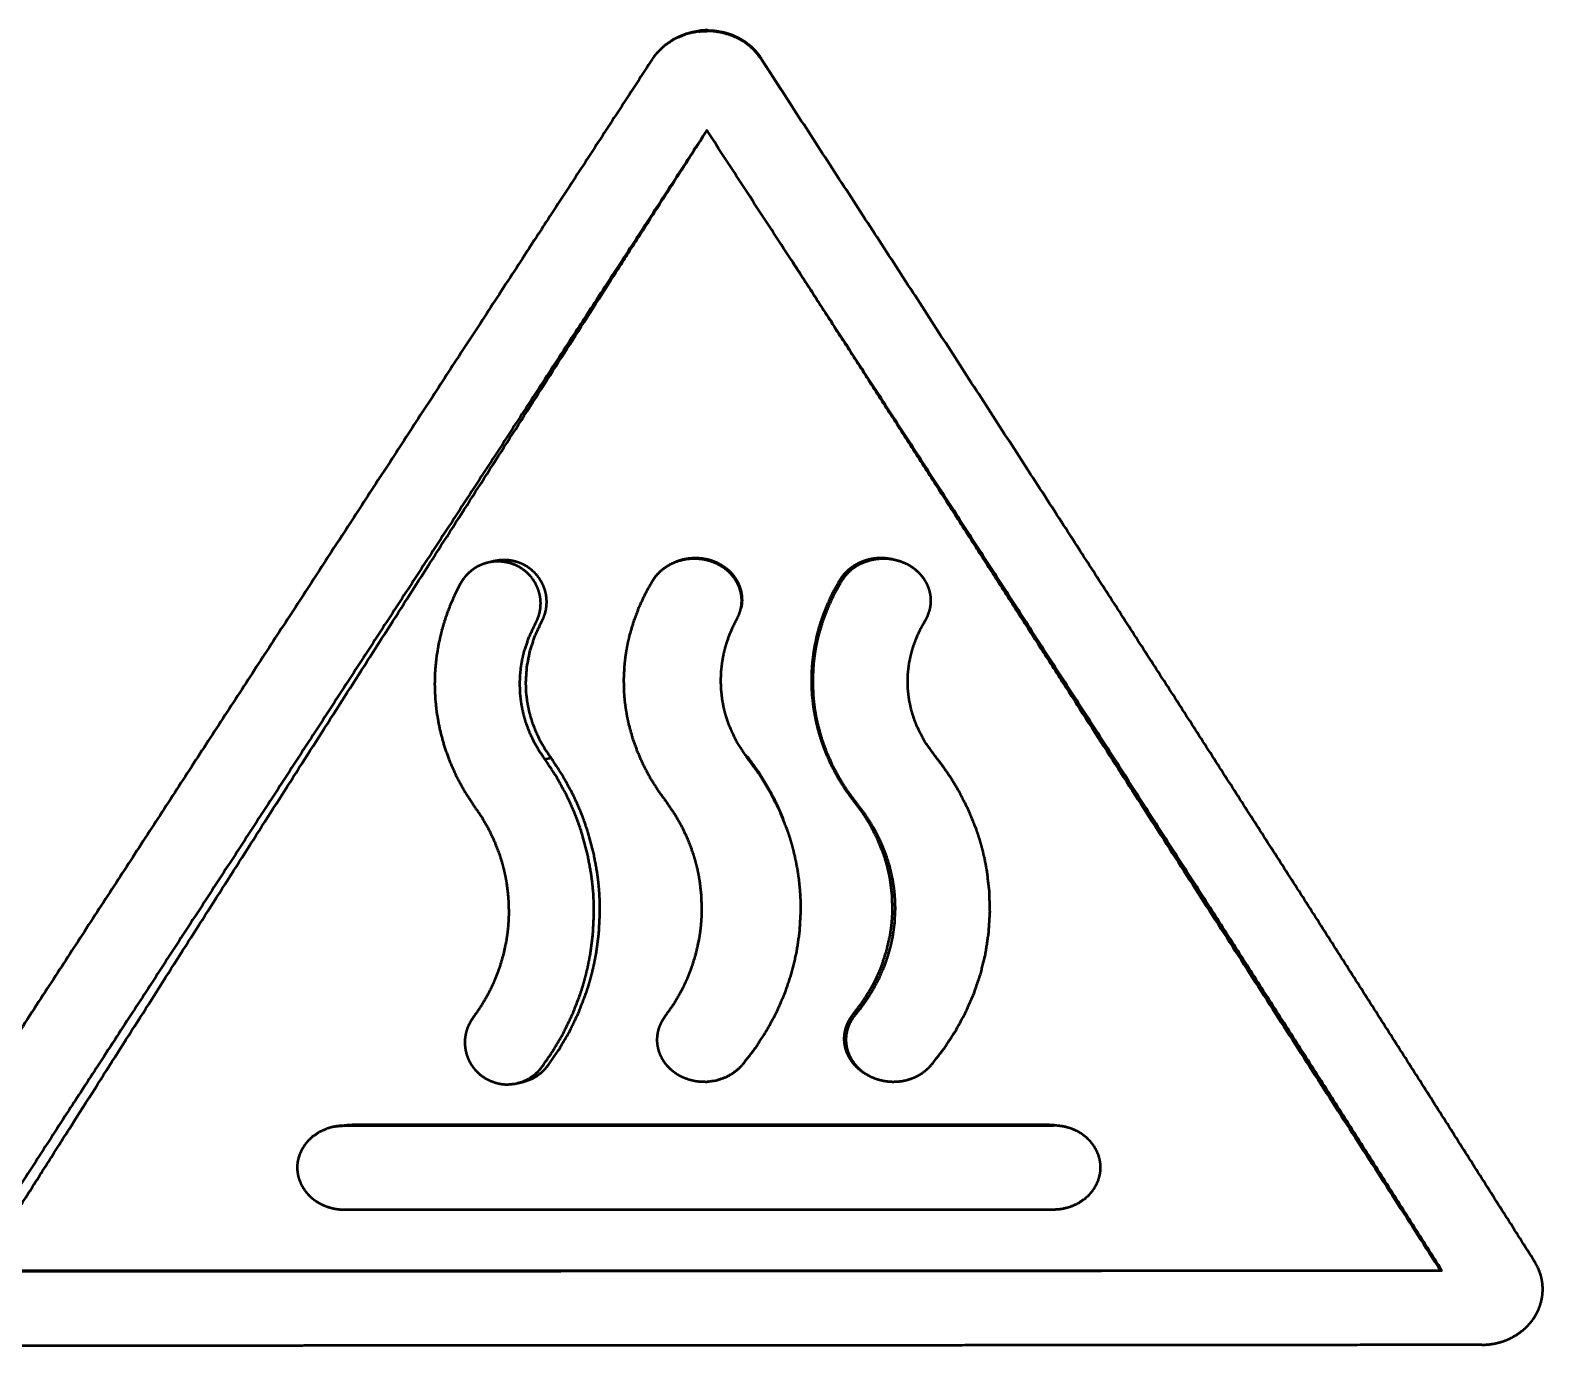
# Paper-space layout 'Layout1' of a CAD drawing. Header units: millimetres. Extents: x 0 to 420, y 0 to 297.
# Drawn here: x 157.92 to 167.3, y 135.01 to 143.16 of the extents above; entities that cross this region are included whole.
import ezdxf

# ---------------------------------------------------------------- set-up
doc = ezdxf.new("R2010")
doc.units = ezdxf.units.MM
doc.layers.add('170', color=7, linetype='Continuous', true_color=0xffffff)

psp = doc.layouts.get("Layout1")

# ---------------------------------------------------------------- linework, layer by layer
at = {"layer": '170', "color": 155, "linetype": 'Continuous', "lineweight": 50}
for p, q in [((162.1171, 143.1599), (162.1215, 143.1645)), ((162.453, 142.9925), (162.6465, 142.6915)), ((160.7953, 139.8746), (160.7578, 139.8654)), ((162.0382, 139.8902), (162.0456, 139.8962)), ((162.1171, 139.881), (162.123, 139.887)), ((162.9503, 139.7495), (162.9409, 139.7556)), ((161.1143, 138.6475), (161.1517, 138.6566)), ((163.0427, 138.3782), (163.0316, 138.3842)), ((160.9452, 136.6408), (160.9827, 136.65)), ((159.8717, 136.3773), (162.1189, 136.3777)), ((162.1245, 136.3834), (159.9198, 136.3835)), ((162.1189, 136.3777), (164.2654, 136.3785)), ((164.2384, 136.3833), (162.1245, 136.3834)), ((164.2384, 136.3834), (164.2705, 136.3817)), ((159.8717, 135.8574), (162.1192, 135.8577)), ((162.1192, 135.8577), (164.2657, 135.8586)), ((162.1205, 135.4754), (162.1249, 135.48)), ((166.6746, 135.4791), (166.6646, 135.4798))]:
    psp.add_line(p, q, dxfattribs=at)
for points, knots in [([(162.0676, 143.1571), (161.9883, 143.1403), (161.9136, 143.1088), (161.8543, 143.069), (161.8036, 143.0187), (161.7918, 143.0036), (161.7808, 142.9878)], [0, 0, 0.23617, 0.472282, 0.680046, 0.888075, 0.943848, 1, 1]), ([(161.908, 143.106), (161.9124, 143.1086), (161.9309, 143.1188), (161.95, 143.128), (161.9697, 143.1362), (161.9898, 143.1434), (162.0308, 143.1547), (162.0728, 143.1617)], [0, 0, 0.028775, 0.14956, 0.270474, 0.392072, 0.513997, 0.756809, 1, 1]), ([(162.0676, 143.1568), (162.0923, 143.1592), (162.117, 143.1599)], [0, 0, 0.500048, 1, 1]), ([(162.1215, 143.1645), (162.0971, 143.1638), (162.0729, 143.1614)], [0, 0, 0.499884, 1, 1]), ([(162.4532, 142.9882), (162.4234, 143.0273), (162.3886, 143.0617), (162.3695, 143.0773), (162.3494, 143.0916), (162.3285, 143.1045), (162.3069, 143.1161), (162.2616, 143.1352), (162.2143, 143.1489), (162.1662, 143.1572), (162.117, 143.1599)], [0, 0, 0.125113, 0.249646, 0.312449, 0.375256, 0.437726, 0.500055, 0.62529, 0.750437, 0.874816, 1, 1]), ([(162.1215, 143.1645), (162.1701, 143.1617), (162.2176, 143.1534), (162.241, 143.1472), (162.2641, 143.1396), (162.2869, 143.1307), (162.309, 143.1204), (162.3507, 143.0959), (162.3891, 143.0663), (162.407, 143.0495), (162.4236, 143.0316), (162.439, 143.0126), (162.453, 142.9925)], [0, 0, 0.125028, 0.249046, 0.311227, 0.37377, 0.436669, 0.499368, 0.623628, 0.748435, 0.811419, 0.874281, 0.937015, 1, 1]), ([(161.9081, 143.106), (161.9037, 143.1033), (161.8993, 143.1006)], [0, 0, 0.499738, 1, 1]), ([(161.7808, 142.9878), (161.0162, 141.8142), (159.4172, 139.3604), (157.7541, 136.8034), (156.9286, 135.5299)], [0, 0, 0.157427, 0.486602, 0.829425, 1, 1]), ([(167.2478, 135.5357), (166.5267, 136.6724), (165.7992, 137.8122), (165.0662, 138.9545), (164.3286, 140.0987), (163.3933, 141.5428), (162.4532, 142.9882)], [0, 0, 0.151905, 0.304492, 0.45765, 0.611277, 0.805431, 1, 1]), ([(162.1173, 142.5452), (161.3552, 141.3746), (159.821, 139.0197), (158.2811, 136.6534), (157.5155, 135.474)], [0, 0, 0.165567, 0.498699, 0.833332, 1, 1]), ([(157.609, 135.4802), (158.1672, 136.3589), (159.2896, 138.1218), (160.4188, 139.8905), (161.5531, 141.6629), (162.1218, 142.5497)], [0, 0, 0.12412, 0.373307, 0.623499, 0.874383, 1, 1]), ([(166.6746, 135.4791), (165.9467, 136.6215), (165.213, 137.7665), (164.4459, 138.9577), (163.6743, 140.1506), (162.8972, 141.3476), (162.1173, 142.5452)], [0, 0, 0.161105, 0.322843, 0.491343, 0.660298, 0.83003, 1, 1]), ([(162.6466, 141.7329), (163.8306, 139.8902), (164.3993, 139.0052), (165.5343, 137.239), (166.6646, 135.4799)], [0, 0, 0.294685, 0.436215, 0.718673, 1, 1]), ([(161.0558, 139.4893), (161.0671, 139.5125), (161.076, 139.5365), (161.0796, 139.5488), (161.0825, 139.5614), (161.0848, 139.5741), (161.0865, 139.5869), (161.088, 139.6126), (161.0868, 139.6382), (161.083, 139.6637), (161.0765, 139.6887), (161.0676, 139.7127), (161.0563, 139.7359), (161.0427, 139.7579), (161.0272, 139.7784), (161.0098, 139.7974), (160.9906, 139.8147), (160.9699, 139.8298), (160.9479, 139.8429), (160.9245, 139.8537), (160.9001, 139.8621), (160.8752, 139.8681), (160.8498, 139.8717), (160.8241, 139.8731), (160.7985, 139.872), (160.7731, 139.8687), (160.748, 139.8628), (160.7237, 139.8545), (160.7006, 139.8439), (160.6894, 139.8377), (160.6784, 139.831), (160.6678, 139.8238), (160.6575, 139.816), (160.6383, 139.799), (160.6208, 139.7804), (160.6051, 139.76), (160.5914, 139.7379)], [0, 0, 0.031338, 0.062481, 0.078066, 0.093734, 0.109466, 0.12519, 0.156379, 0.187552, 0.21895, 0.250299, 0.28146, 0.312815, 0.344215, 0.375439, 0.406789, 0.438171, 0.469316, 0.5004, 0.531723, 0.56306, 0.594201, 0.625436, 0.656757, 0.687897, 0.719022, 0.750303, 0.781496, 0.812497, 0.828013, 0.843598, 0.859288, 0.874971, 0.906096, 0.937184, 0.968508, 1, 1]), ([(161.0932, 139.4984), (161.1045, 139.5216), (161.1134, 139.5456), (161.1169, 139.558), (161.1199, 139.5705), (161.1222, 139.5832), (161.1239, 139.5961), (161.1253, 139.6217), (161.1242, 139.6473), (161.1203, 139.6729), (161.1139, 139.6978), (161.105, 139.7219), (161.0936, 139.745), (161.0801, 139.767), (161.0646, 139.7875), (161.0472, 139.8065), (161.028, 139.8238), (161.0073, 139.839), (160.9853, 139.852), (160.962, 139.8628), (160.9376, 139.8712), (160.9127, 139.8772), (160.8873, 139.8809), (160.8615, 139.8822), (160.836, 139.8812), (160.7952, 139.8746)], [0, 0, 0.042468, 0.084657, 0.105788, 0.127004, 0.148341, 0.169631, 0.211898, 0.254142, 0.296693, 0.339171, 0.381399, 0.423882, 0.46644, 0.508754, 0.551227, 0.593741, 0.635948, 0.678056, 0.720497, 0.762946, 0.805132, 0.847446, 0.889873, 0.932057, 1, 1]), ([(162.0382, 139.8902), (161.9996, 139.8878), (161.9618, 139.8809), (161.9432, 139.8758), (161.9249, 139.8696), (161.9069, 139.8623), (161.8895, 139.8539), (161.8567, 139.834), (161.8266, 139.8097), (161.8001, 139.7814), (161.778, 139.7495)], [0, 0, 0.125185, 0.24939, 0.311671, 0.374363, 0.437216, 0.499738, 0.623892, 0.748948, 0.874458, 1, 1]), ([(161.8924, 139.856), (161.8988, 139.8596), (161.9159, 139.868), (161.9336, 139.8754), (161.9516, 139.8817), (161.9699, 139.8868), (162.0073, 139.8938), (162.0456, 139.8962)], [0, 0, 0.045768, 0.165044, 0.284681, 0.403836, 0.522509, 0.76057, 1, 1]), ([(162.117, 139.8809), (162.0779, 139.8879), (162.0382, 139.8902)], [0, 0, 0.500095, 1, 1]), ([(162.0456, 139.8962), (162.0845, 139.894), (162.123, 139.887)], [0, 0, 0.499952, 1, 1]), ([(162.3035, 139.5154), (162.3164, 139.5423), (162.3258, 139.5705), (162.3292, 139.585), (162.3317, 139.5998), (162.3332, 139.6146), (162.3337, 139.6294), (162.3333, 139.6443), (162.3319, 139.6591), (162.3295, 139.6739), (162.3262, 139.6885), (162.3169, 139.7167), (162.3042, 139.7437), (162.2883, 139.7689), (162.2696, 139.7921), (162.2593, 139.8029), (162.2484, 139.8132), (162.237, 139.8228), (162.2251, 139.8318), (162.2001, 139.8479), (162.1735, 139.8615), (162.1458, 139.8726), (162.117, 139.8809)], [0, 0, 0.062531, 0.124729, 0.15605, 0.187456, 0.218679, 0.249762, 0.280837, 0.312039, 0.343434, 0.374796, 0.437083, 0.499649, 0.562194, 0.624515, 0.655863, 0.687277, 0.718529, 0.749687, 0.812098, 0.874739, 0.937313, 1, 1]), ([(162.123, 139.887), (162.1515, 139.8785), (162.1789, 139.8673), (162.1922, 139.8608), (162.2052, 139.8535), (162.2179, 139.8456), (162.2301, 139.8371), (162.253, 139.8183), (162.2736, 139.7971), (162.2919, 139.7736), (162.3074, 139.7482), (162.3197, 139.7214), (162.3286, 139.693), (162.334, 139.6637), (162.3356, 139.6341), (162.335, 139.6192), (162.3334, 139.6043), (162.3301, 139.5859)], [0, 0, 0.073572, 0.146656, 0.183251, 0.21996, 0.256892, 0.293767, 0.366822, 0.439774, 0.513334, 0.586815, 0.659763, 0.733308, 0.806873, 0.879976, 0.916813, 0.953795, 1, 1]), ([(162.9409, 139.7556), (162.9624, 139.7871), (162.9881, 139.8151), (163.0024, 139.8278), (163.0176, 139.8395), (163.0334, 139.8501), (163.0498, 139.8596), (163.0669, 139.868), (163.0846, 139.8754), (163.1027, 139.8816), (163.121, 139.8868), (163.1395, 139.8908), (163.1584, 139.8937), (163.1774, 139.8955), (163.1966, 139.8962)], [0, 0, 0.124958, 0.249407, 0.312135, 0.374831, 0.437134, 0.499412, 0.561984, 0.62475, 0.687277, 0.749585, 0.81185, 0.874296, 0.93705, 1, 1]), ([(163.2108, 139.8902), (163.1722, 139.8877), (163.1343, 139.8809), (163.0973, 139.8696), (163.0619, 139.8539), (163.0452, 139.8445), (163.0291, 139.8339), (163.0137, 139.8223), (162.9989, 139.8095), (162.9724, 139.7814), (162.9503, 139.7495)], [0, 0, 0.125134, 0.249548, 0.374778, 0.499766, 0.561853, 0.624039, 0.686707, 0.749659, 0.874655, 1, 1]), ([(163.1966, 139.8962), (163.2318, 139.8944), (163.2664, 139.8887), (163.3086, 139.8763)], [0, 0, 0.308401, 0.6153, 1, 1]), ([(163.4707, 139.5059), (163.4871, 139.5374), (163.4986, 139.5709), (163.5026, 139.5883), (163.5052, 139.6059), (163.5064, 139.6235), (163.5063, 139.6411), (163.5048, 139.6589), (163.5018, 139.6765), (163.4976, 139.6937), (163.4921, 139.7105), (163.4854, 139.7269), (163.4774, 139.7429), (163.4684, 139.7582), (163.4584, 139.7727), (163.4353, 139.7997), (163.409, 139.8235), (163.3948, 139.8341), (163.38, 139.8438), (163.3645, 139.8526), (163.3486, 139.8605), (163.3157, 139.8735), (163.2815, 139.8827), (163.2464, 139.8884), (163.2108, 139.8902)], [0, 0, 0.062536, 0.124889, 0.156309, 0.187604, 0.218695, 0.249819, 0.281205, 0.312586, 0.343769, 0.374924, 0.406225, 0.437619, 0.468846, 0.499986, 0.562481, 0.62498, 0.6561, 0.687322, 0.718685, 0.74999, 0.812202, 0.874636, 0.937272, 1, 1]), ([(160.5914, 139.7379), (160.5574, 139.672), (160.5273, 139.6041), (160.4979, 139.5255), (160.4738, 139.4452), (160.4549, 139.3634), (160.4413, 139.2805), (160.4331, 139.1969), (160.4304, 139.1129)], [0, 0, 0.113806, 0.22765, 0.356276, 0.484938, 0.613651, 0.742396, 0.871176, 1, 1]), ([(161.778, 139.7495), (161.7332, 139.6694), (161.6948, 139.5867), (161.6628, 139.5014), (161.6371, 139.4136), (161.6267, 139.3687), (161.6181, 139.3235), (161.6113, 139.2782), (161.6062, 139.2329), (161.6015, 139.1421), (161.6041, 139.0509), (161.6082, 139.0052), (161.6142, 138.9595), (161.622, 138.9141), (161.6315, 138.8693), (161.6556, 138.7812), (161.6863, 138.6952), (161.7236, 138.6112), (161.767, 138.53), (161.816, 138.4523), (161.8707, 138.3782)], [0, 0, 0.062645, 0.124857, 0.187004, 0.249434, 0.280851, 0.312245, 0.343472, 0.374584, 0.436665, 0.498877, 0.530198, 0.561653, 0.593055, 0.624316, 0.686614, 0.74892, 0.81161, 0.874461, 0.937152, 1, 1]), ([(163.0316, 138.3842), (162.9777, 138.4583), (162.9296, 138.5356), (162.8871, 138.616), (162.8505, 138.6997), (162.8344, 138.7428), (162.8201, 138.7865), (162.8074, 138.8304), (162.7965, 138.8746), (162.7798, 138.9639), (162.77, 139.0544), (162.7677, 139.1001), (162.7672, 139.146), (162.7685, 139.192), (162.7716, 139.2377), (162.7829, 139.3281), (162.8012, 139.4172), (162.8129, 139.4613), (162.8264, 139.5051), (162.8415, 139.5486), (162.8583, 139.5914), (162.8965, 139.675), (162.9409, 139.7556)], [0, 0, 0.062609, 0.12484, 0.187016, 0.249466, 0.280904, 0.312321, 0.343568, 0.374709, 0.43681, 0.499008, 0.530266, 0.561684, 0.593133, 0.624428, 0.686699, 0.748889, 0.780073, 0.811378, 0.842834, 0.874313, 0.937105, 1, 1]), ([(162.9503, 139.7495), (162.9054, 139.6694), (162.8667, 139.5866), (162.8344, 139.5014), (162.8086, 139.4135), (162.7982, 139.3685), (162.7896, 139.3233), (162.7829, 139.278), (162.7779, 139.2326), (162.7734, 139.1417), (162.7761, 139.0504), (162.7802, 139.0046), (162.7861, 138.9589), (162.7938, 138.9136), (162.8032, 138.8688), (162.8271, 138.7807), (162.8578, 138.6948), (162.8951, 138.6108), (162.9387, 138.5297), (162.9879, 138.4522), (163.0427, 138.3782)], [0, 0, 0.062688, 0.124961, 0.187162, 0.249648, 0.281097, 0.312501, 0.34373, 0.374858, 0.436973, 0.499243, 0.5306, 0.562045, 0.593402, 0.624621, 0.686841, 0.749095, 0.811753, 0.87456, 0.937206, 1, 1]), ([(162.3282, 139.5805), (162.3292, 139.5832), (162.3301, 139.5859)], [0, 0, 0.499152, 1, 1]), ([(160.9588, 139.1129), (160.9604, 139.1625), (160.9652, 139.2119), (160.9732, 139.2609), (160.9843, 139.3091), (161.0145, 139.4015), (161.0558, 139.4893)], [0, 0, 0.126409, 0.252805, 0.379092, 0.505125, 0.752741, 1, 1]), ([(160.9962, 139.1221), (161.0026, 139.2202), (161.0213, 139.3167), (161.0515, 139.4099), (161.0932, 139.4984)], [0, 0, 0.250555, 0.501063, 0.750583, 1, 1]), ([(162.3644, 138.6621), (162.3026, 138.7568), (162.2553, 138.859), (162.2458, 138.8858), (162.2372, 138.9129), (162.2296, 138.9402), (162.223, 138.9677), (162.2129, 139.0231), (162.2069, 139.079), (162.2054, 139.1072), (162.2049, 139.1356), (162.2054, 139.164), (162.2069, 139.1924), (162.2131, 139.2485), (162.2232, 139.3039), (162.2374, 139.3584), (162.2555, 139.4122), (162.2776, 139.4647), (162.3035, 139.5154)], [0, 0, 0.124931, 0.249407, 0.280807, 0.312268, 0.343604, 0.374802, 0.437014, 0.49921, 0.530423, 0.561756, 0.593204, 0.624602, 0.68699, 0.749147, 0.811416, 0.874129, 0.937056, 1, 1]), ([(163.5367, 138.662), (163.4707, 138.7537), (163.4191, 138.854), (163.4085, 138.8804), (163.3989, 138.9072), (163.3904, 138.9341), (163.383, 138.9613), (163.3716, 139.0164), (163.3646, 139.0723), (163.3628, 139.1006), (163.3623, 139.1291), (163.3629, 139.1575), (163.3646, 139.1858), (163.3716, 139.2417), (163.383, 139.297), (163.3987, 139.3516), (163.4187, 139.4049), (163.4427, 139.4563), (163.4707, 139.5059)], [0, 0, 0.12478, 0.249312, 0.280741, 0.312149, 0.34337, 0.374488, 0.436562, 0.498786, 0.530119, 0.561593, 0.59301, 0.624265, 0.686543, 0.748842, 0.811569, 0.874444, 0.937122, 1, 1]), ([(160.4304, 139.1129), (160.4336, 139.0253), (160.4427, 138.938), (160.4612, 138.8357), (160.4878, 138.7351), (160.5224, 138.6371), (160.5647, 138.5421), (160.6144, 138.4508), (160.6712, 138.3638)], [0, 0, 0.109759, 0.219538, 0.349635, 0.479745, 0.609822, 0.739901, 0.869957, 1, 1]), ([(161.1143, 138.6475), (161.0789, 138.699), (161.0478, 138.7533), (161.021, 138.8098), (160.9989, 138.8683), (160.9815, 138.9283), (160.969, 138.9891), (160.9614, 139.0506), (160.9588, 139.1129)], [0, 0, 0.12534, 0.250651, 0.375996, 0.501326, 0.626397, 0.750801, 0.875026, 1, 1]), ([(161.1517, 138.6566), (161.1163, 138.7082), (161.0851, 138.7624), (161.0584, 138.819), (161.0363, 138.8775), (161.0189, 138.9374), (161.0064, 138.9982), (160.9988, 139.0598), (160.9962, 139.1221)], [0, 0, 0.12532, 0.250634, 0.375974, 0.501294, 0.626389, 0.750793, 0.875022, 1, 1]), ([(161.0934, 136.7382), (161.1662, 136.8434), (161.2301, 136.9533), (161.2851, 137.0677), (161.3312, 137.1868), (161.3414, 137.2173), (161.3509, 137.2481), (161.3597, 137.2789), (161.368, 137.3098), (161.3826, 137.3719), (161.3947, 137.4343), (161.4114, 137.5602), (161.4181, 137.6875), (161.4175, 137.7517), (161.4144, 137.8159), (161.4087, 137.8796), (161.4004, 137.9428), (161.3766, 138.0677), (161.343, 138.1906), (161.3224, 138.2514), (161.2995, 138.3114), (161.2742, 138.3705), (161.2467, 138.4283), (161.185, 138.5403), (161.1143, 138.6475)], [0, 0, 0.062609, 0.124793, 0.18694, 0.249437, 0.265165, 0.280901, 0.296594, 0.312244, 0.343446, 0.374561, 0.436711, 0.499102, 0.530529, 0.561978, 0.593276, 0.624458, 0.686674, 0.749023, 0.780396, 0.81187, 0.843283, 0.874614, 0.937185, 1, 1]), ([(161.1308, 136.7473), (161.2036, 136.8525), (161.2674, 136.9624), (161.3224, 137.0768), (161.3684, 137.1959), (161.3786, 137.2265), (161.3881, 137.2572), (161.3969, 137.288), (161.4052, 137.3189), (161.4198, 137.381), (161.4318, 137.4434), (161.4486, 137.5693), (161.4552, 137.6966), (161.4547, 137.7608), (161.4515, 137.825), (161.4458, 137.8887), (161.4376, 137.9519), (161.4138, 138.0768), (161.3801, 138.1997), (161.3596, 138.2604), (161.3367, 138.3205), (161.3114, 138.3795), (161.2839, 138.4374), (161.2223, 138.5494), (161.1517, 138.6566)], [0, 0, 0.062599, 0.124777, 0.186918, 0.249409, 0.265143, 0.280873, 0.296567, 0.312218, 0.343416, 0.374533, 0.436686, 0.499077, 0.530506, 0.561958, 0.593253, 0.624442, 0.686656, 0.749012, 0.780384, 0.811862, 0.843276, 0.874609, 0.937187, 1, 1]), ([(162.3382, 136.7548), (162.4177, 136.8576), (162.4881, 136.9657), (162.5495, 137.0792), (162.6016, 137.1983), (162.6431, 137.3214), (162.6734, 137.4467), (162.6925, 137.5741), (162.7003, 137.7037), (162.6997, 137.7689), (162.6962, 137.8336), (162.6899, 137.8979), (162.6807, 137.9617), (162.6687, 138.0251), (162.6539, 138.088), (162.6454, 138.1193), (162.6363, 138.1504), (162.6263, 138.1815), (162.6157, 138.2124), (162.567, 138.3326), (162.5087, 138.4475), (162.4411, 138.5573), (162.3643, 138.662)], [0, 0, 0.062739, 0.125056, 0.187371, 0.250112, 0.312831, 0.375055, 0.437256, 0.499931, 0.531403, 0.562715, 0.593902, 0.625028, 0.656163, 0.687364, 0.703011, 0.718696, 0.734436, 0.750202, 0.812817, 0.875032, 0.937285, 1, 1]), ([(162.3644, 138.6621), (162.3651, 138.6649), (162.3659, 138.6678)], [0, 0, 0.498532, 1, 1]), ([(162.3658, 138.6679), (162.4414, 138.5628), (162.5079, 138.4526), (162.5377, 138.3956), (162.5652, 138.3373), (162.5902, 138.2781)], [0, 0, 0.287012, 0.57225, 0.714824, 0.857668, 1, 1]), ([(163.5099, 136.7548), (163.5894, 136.8575), (163.6599, 136.9656), (163.7215, 137.0791), (163.7736, 137.1981), (163.8152, 137.3212), (163.8455, 137.4464), (163.8647, 137.5739), (163.8725, 137.7035), (163.8686, 137.8333), (163.8531, 137.9613), (163.8412, 138.0247), (163.8265, 138.0876), (163.818, 138.1189), (163.8089, 138.15), (163.799, 138.1811), (163.7884, 138.2119), (163.7398, 138.332), (163.6815, 138.447), (163.6488, 138.5026), (163.6137, 138.557), (163.5763, 138.6102), (163.5367, 138.662)], [0, 0, 0.062719, 0.125033, 0.187356, 0.250099, 0.31279, 0.374996, 0.437218, 0.499918, 0.562613, 0.624852, 0.655964, 0.687153, 0.702796, 0.718482, 0.734215, 0.749954, 0.812491, 0.87473, 0.905888, 0.937131, 0.96852, 1, 1]), ([(160.6712, 138.3638), (160.7213, 138.2908), (160.765, 138.2146), (160.8026, 138.1351), (160.8338, 138.0525), (160.847, 138.0101), (160.8584, 137.9673), (160.868, 137.9243), (160.8759, 137.8811), (160.8865, 137.7939), (160.8899, 137.7058), (160.889, 137.6614), (160.8862, 137.6172), (160.8816, 137.5733), (160.8753, 137.5298), (160.8576, 137.4439), (160.8329, 137.3594), (160.818, 137.3176), (160.8013, 137.2765), (160.7832, 137.2363), (160.7635, 137.1969), (160.7194, 137.1206), (160.6692, 137.0479)], [0, 0, 0.062706, 0.124991, 0.187245, 0.249867, 0.281342, 0.312717, 0.343933, 0.375069, 0.437281, 0.499781, 0.531245, 0.562668, 0.593911, 0.625059, 0.687239, 0.749619, 0.781023, 0.812455, 0.84376, 0.874981, 0.937358, 1, 1]), ([(161.8704, 138.3779), (161.9202, 138.3043), (161.9635, 138.2276), (162.0004, 138.148), (162.031, 138.0654), (162.0439, 138.0229), (162.0551, 137.9798), (162.0645, 137.9362), (162.0722, 137.8925), (162.0821, 137.8047), (162.085, 137.7164), (162.0838, 137.6721), (162.0808, 137.6277), (162.076, 137.5833), (162.0694, 137.5393), (162.051, 137.4528), (162.0259, 137.3683), (162.0107, 137.3267), (161.9938, 137.2856), (161.9752, 137.245), (161.9549, 137.2052), (161.9099, 137.1285), (161.8586, 137.0555)], [0, 0, 0.062691, 0.12478, 0.186673, 0.248772, 0.280041, 0.311492, 0.34294, 0.374229, 0.436523, 0.498794, 0.530048, 0.561458, 0.592937, 0.624292, 0.686634, 0.748865, 0.780077, 0.811412, 0.842894, 0.874375, 0.937119, 1, 1]), ([(163.0261, 137.0705), (163.0801, 137.1417), (163.1279, 137.2166), (163.1494, 137.2554), (163.1693, 137.2952), (163.1877, 137.336), (163.2043, 137.3776), (163.2319, 137.4625), (163.2518, 137.549), (163.2588, 137.5927), (163.264, 137.6368), (163.2672, 137.6814), (163.2684, 137.7262), (163.2648, 137.8154), (163.2534, 137.9034), (163.2448, 137.947), (163.2343, 137.9902), (163.2218, 138.0332), (163.2073, 138.0756), (163.1732, 138.158), (163.1325, 138.2368), (163.1097, 138.275), (163.0852, 138.3123), (163.0592, 138.3487), (163.0316, 138.3842)], [0, 0, 0.062654, 0.124941, 0.156076, 0.187273, 0.218619, 0.250085, 0.312684, 0.374862, 0.405948, 0.437105, 0.468424, 0.499883, 0.562488, 0.624698, 0.655822, 0.687033, 0.718412, 0.749862, 0.812375, 0.874629, 0.9058, 0.937073, 0.968492, 1, 1]), ([(163.0427, 138.3782), (163.0969, 138.3069), (163.1449, 138.2319), (163.1664, 138.193), (163.1864, 138.1532), (163.2048, 138.1124), (163.2214, 138.0706), (163.2488, 137.9854), (163.2684, 137.8988), (163.2753, 137.8549), (163.2802, 137.8106), (163.2831, 137.766), (163.2839, 137.721), (163.2795, 137.6316), (163.2671, 137.5435), (163.2579, 137.4999), (163.2468, 137.4567), (163.2336, 137.4137), (163.2186, 137.3713), (163.1831, 137.2892), (163.1409, 137.2108), (163.1174, 137.1728), (163.0922, 137.1358), (163.0655, 137.0996), (163.0372, 137.0645)], [0, 0, 0.062645, 0.124879, 0.155984, 0.187141, 0.218435, 0.249864, 0.312439, 0.374571, 0.405635, 0.436774, 0.468086, 0.49954, 0.562137, 0.624358, 0.655503, 0.686739, 0.718161, 0.749622, 0.81214, 0.874442, 0.905666, 0.936995, 0.968469, 1, 1]), ([(162.5939, 138.27), (162.5919, 138.2742), (162.59, 138.2785)], [0, 0, 0.500229, 1, 1]), ([(160.6692, 137.0479), (160.6497, 137.0176), (160.6346, 136.985), (160.6287, 136.9679), (160.624, 136.9504), (160.6206, 136.9328), (160.6184, 136.915), (160.6175, 136.897), (160.6179, 136.8788), (160.6196, 136.8608), (160.6225, 136.843), (160.6266, 136.8255), (160.632, 136.8083), (160.6386, 136.7914), (160.6463, 136.775), (160.6552, 136.7594), (160.6651, 136.7444), (160.676, 136.73), (160.688, 136.7164), (160.7144, 136.6919), (160.744, 136.6712), (160.7761, 136.6549), (160.81, 136.643), (160.8276, 136.6387), (160.8454, 136.6356), (160.8634, 136.6337), (160.8815, 136.6331)], [0, 0, 0.062406, 0.124609, 0.155994, 0.187333, 0.218469, 0.249566, 0.280833, 0.312262, 0.343607, 0.374781, 0.405945, 0.437256, 0.468702, 0.500008, 0.531145, 0.562311, 0.593684, 0.625083, 0.687389, 0.749868, 0.812365, 0.874578, 0.905923, 0.937306, 0.968612, 1, 1]), ([(161.8586, 137.0555), (161.8378, 137.0237), (161.8222, 136.9891), (161.8164, 136.9709), (161.8121, 136.9524), (161.8093, 136.9337), (161.8081, 136.9147), (161.8085, 136.8956), (161.8104, 136.8767), (161.8139, 136.858), (161.8189, 136.8397), (161.8254, 136.8217), (161.8333, 136.8043), (161.8424, 136.7876), (161.8528, 136.7717), (161.8645, 136.7566), (161.8771, 136.7423), (161.8907, 136.729), (161.9052, 136.7166), (161.9205, 136.7052), (161.9365, 136.6948), (161.9531, 136.6855), (161.9702, 136.6773), (162.0059, 136.6641), (162.0429, 136.6551), (162.0804, 136.6504), (162.1185, 136.6501)], [0, 0, 0.062463, 0.124807, 0.156178, 0.187401, 0.218456, 0.249605, 0.281002, 0.312359, 0.343522, 0.374735, 0.406135, 0.437523, 0.468699, 0.499899, 0.531298, 0.56271, 0.593923, 0.625134, 0.65649, 0.687899, 0.719145, 0.750294, 0.812802, 0.875324, 0.937505, 1, 1]), ([(163.123, 136.6861), (163.0979, 136.6994), (163.0756, 136.7142), (163.055, 136.7311), (163.0359, 136.7502), (163.0188, 136.7711), (163.0039, 136.7934), (162.9914, 136.8172), (162.986, 136.8296), (162.9813, 136.8424), (162.9774, 136.8552), (162.9742, 136.8682), (162.9718, 136.8814), (162.9702, 136.8947), (162.9693, 136.9082), (162.9692, 136.9218), (162.9715, 136.9486), (162.9769, 136.975), (162.9807, 136.988), (162.9853, 137.0008), (162.9905, 137.0133), (162.9964, 137.0254), (163.01, 137.0487), (163.0261, 137.0705)], [0, 0, 0.061942, 0.12002, 0.178131, 0.236843, 0.295633, 0.353998, 0.412517, 0.442044, 0.471523, 0.500761, 0.529911, 0.559016, 0.5882, 0.617608, 0.64716, 0.705891, 0.764415, 0.793921, 0.823469, 0.852903, 0.882224, 0.940949, 1, 1]), ([(163.0372, 137.0645), (163.0208, 137.0427), (163.0069, 137.0194), (162.9955, 136.9946), (162.987, 136.9687), (162.9815, 136.9422), (162.9792, 136.915), (162.9802, 136.8878), (162.9845, 136.861), (162.9921, 136.8348), (163.0025, 136.8096), (163.0156, 136.7857), (163.0311, 136.7632), (163.0487, 136.7424), (163.0682, 136.7236), (163.0896, 136.7067), (163.1126, 136.692), (163.1367, 136.6797), (163.1619, 136.6695), (163.188, 136.6614), (163.2145, 136.6555), (163.2414, 136.6517), (163.2686, 136.65), (163.2958, 136.6505), (163.3227, 136.6533), (163.3492, 136.6583), (163.3753, 136.6656), (163.4009, 136.6752), (163.4253, 136.6869), (163.4486, 136.7007), (163.4706, 136.7167), (163.4912, 136.7347), (163.5099, 136.7548)], [0, 0, 0.031351, 0.062512, 0.093849, 0.125163, 0.156252, 0.187538, 0.218865, 0.250019, 0.281345, 0.312711, 0.343981, 0.37535, 0.406606, 0.437764, 0.4691, 0.500428, 0.531563, 0.562804, 0.594132, 0.625366, 0.656526, 0.687844, 0.719107, 0.750136, 0.781127, 0.812328, 0.843656, 0.874794, 0.905837, 0.937081, 0.96851, 1, 1]), ([(160.8815, 136.6331), (160.8831, 136.6331), (160.8846, 136.6331), (160.9289, 136.6374), (160.972, 136.6489), (161.0126, 136.6675), (161.0497, 136.6928), (161.0729, 136.7141), (161.0934, 136.7382)], [0, 0, 0.006372, 0.012702, 0.194533, 0.376329, 0.559003, 0.742005, 0.870845, 1, 1]), ([(160.9826, 136.65), (161.0373, 136.6699), (161.0639, 136.6851), (161.0886, 136.7032), (161.1109, 136.7239), (161.1308, 136.7473)], [0, 0, 0.322235, 0.491939, 0.661623, 0.830184, 1, 1]), ([(162.1185, 136.6501), (162.1792, 136.6588), (162.2372, 136.6788), (162.2847, 136.706), (162.3264, 136.7417), (162.3324, 136.7481), (162.3382, 136.7548)], [0, 0, 0.245449, 0.490811, 0.710043, 0.929479, 0.96462, 1, 1]), ([(163.123, 136.6861), (163.1284, 136.6836), (163.1337, 136.6811)], [0, 0, 0.500786, 1, 1]), ([(159.8717, 136.3774), (159.8446, 136.3763), (159.8179, 136.3729), (159.7915, 136.3675), (159.7655, 136.3598), (159.7162, 136.3382), (159.6717, 136.3078), (159.6517, 136.2894), (159.6338, 136.2692), (159.6181, 136.2473), (159.6045, 136.2237), (159.5935, 136.1988), (159.5854, 136.173), (159.5824, 136.1597), (159.5802, 136.1462), (159.5789, 136.1325), (159.5783, 136.1188), (159.5799, 136.0917), (159.5848, 136.0648), (159.5928, 136.0386), (159.6036, 136.0135), (159.617, 135.9896), (159.6328, 135.9673), (159.6507, 135.9468), (159.6707, 135.9282), (159.6924, 135.9117), (159.7154, 135.8974), (159.7398, 135.8853), (159.7651, 135.8753), (159.791, 135.8676), (159.8175, 135.862), (159.8445, 135.8586), (159.8717, 135.8574)], [0, 0, 0.031197, 0.062164, 0.093132, 0.124287, 0.186298, 0.248313, 0.279556, 0.310584, 0.341646, 0.372996, 0.404322, 0.435455, 0.451103, 0.466838, 0.482663, 0.498421, 0.529678, 0.561105, 0.59267, 0.624128, 0.655652, 0.687119, 0.718414, 0.749835, 0.781209, 0.812404, 0.84371, 0.875037, 0.906174, 0.937299, 0.968598, 1, 1]), ([(159.8498, 136.3757), (159.8662, 136.3789), (159.8929, 136.3824), (159.9198, 136.3835)], [0, 0, 0.236737, 0.61784, 1, 1]), ([(162.1189, 136.3777), (162.1217, 136.3805), (162.1245, 136.3834)], [0, 0, 0.500451, 1, 1]), ([(164.2658, 135.8586), (164.2928, 135.8598), (164.3195, 135.8631), (164.3458, 135.8687), (164.3718, 135.8764), (164.4211, 135.8984), (164.4656, 135.929), (164.4855, 135.9475), (164.5033, 135.9678), (164.5114, 135.9787), (164.519, 135.9899), (164.526, 136.0016), (164.5324, 136.0137), (164.5433, 136.0386), (164.5513, 136.0645), (164.5563, 136.0913), (164.558, 136.1186), (164.5564, 136.1456), (164.5514, 136.1724), (164.5434, 136.1985), (164.5326, 136.2235), (164.5192, 136.2472), (164.5035, 136.2694), (164.4857, 136.2898), (164.4658, 136.3083), (164.4442, 136.3247), (164.4213, 136.3389), (164.3971, 136.3509), (164.3718, 136.3608), (164.346, 136.3685), (164.3195, 136.374), (164.2926, 136.3774), (164.2654, 136.3785)], [0, 0, 0.031216, 0.062234, 0.093263, 0.124504, 0.186696, 0.248967, 0.280322, 0.311439, 0.327004, 0.342609, 0.35833, 0.37412, 0.405491, 0.43669, 0.468171, 0.49965, 0.530871, 0.562274, 0.59375, 0.625081, 0.656488, 0.687813, 0.718999, 0.750313, 0.781555, 0.81264, 0.84387, 0.875123, 0.906215, 0.93731, 0.968596, 1, 1]), ([(162.1205, 135.4755), (160.957, 135.4749), (160.3764, 135.4746), (159.7979, 135.4744), (159.5094, 135.4743), (158.9346, 135.4742), (158.0801, 135.474), (157.5155, 135.474)], [0, 0, 0.25265, 0.378734, 0.504372, 0.567017, 0.691827, 0.877401, 1, 1]), ([(157.609, 135.4802), (158.7206, 135.4801), (159.2823, 135.4801), (159.8468, 135.4801), (160.4141, 135.4801), (160.9832, 135.48), (162.1249, 135.48)], [0, 0, 0.246153, 0.370533, 0.495546, 0.621167, 0.747176, 1, 1]), ([(166.6746, 135.4791), (166.1181, 135.4785), (165.2741, 135.4777), (164.7063, 135.4772), (164.1352, 135.4768), (163.8485, 135.4766), (163.2739, 135.4762), (162.1205, 135.4755)], [0, 0, 0.122205, 0.30752, 0.432198, 0.55761, 0.620559, 0.746729, 1, 1]), ([(162.1249, 135.48), (162.6971, 135.48), (163.5548, 135.48), (164.1254, 135.4799), (164.6944, 135.4799), (165.2613, 135.4799), (166.1057, 135.4799), (166.6646, 135.4799)], [0, 0, 0.126046, 0.314981, 0.440672, 0.566008, 0.690873, 0.876877, 1, 1]), ([(166.9198, 135.0194), (166.9654, 135.022), (167.0102, 135.0296), (167.0323, 135.0353), (167.0541, 135.0421), (167.0757, 135.0503), (167.0967, 135.0596), (167.1367, 135.0818), (167.1739, 135.1089), (167.1915, 135.1245), (167.208, 135.1411), (167.2234, 135.1586), (167.2375, 135.1772), (167.2504, 135.1968), (167.262, 135.2174), (167.2722, 135.239), (167.2808, 135.2613), (167.2877, 135.284), (167.2929, 135.3072), (167.2963, 135.331), (167.298, 135.355), (167.2977, 135.379), (167.2957, 135.4027), (167.2918, 135.4263), (167.2862, 135.4495), (167.2701, 135.4941), (167.2478, 135.5357)], [0, 0, 0.060966, 0.121597, 0.152046, 0.182685, 0.213439, 0.24411, 0.305163, 0.36677, 0.398039, 0.429337, 0.460481, 0.491639, 0.522956, 0.554589, 0.586522, 0.618377, 0.650075, 0.681842, 0.713898, 0.746077, 0.77803, 0.809842, 0.841748, 0.873734, 0.937029, 1, 1]), ([(162.1207, 135.0155), (160.8921, 135.0149), (160.2792, 135.0147), (159.6687, 135.0145), (159.3643, 135.0144), (158.7585, 135.0142), (157.8588, 135.0141), (157.265, 135.014)], [0, 0, 0.253021, 0.379246, 0.504977, 0.567657, 0.692409, 0.8777, 1, 1]), ([(166.9198, 135.0194), (165.7439, 135.0182), (165.1478, 135.0177), (164.5476, 135.0172), (164.246, 135.0169), (163.641, 135.0165), (162.7301, 135.0159), (162.1207, 135.0155)], [0, 0, 0.245018, 0.369232, 0.494298, 0.557146, 0.68322, 0.873013, 1, 1])]:
    psp.add_open_spline(points, degree=1, knots=knots, dxfattribs=at)
for points in [[(162.0676, 143.1571), (162.0728, 143.1617)], [(162.6522, 142.6826), (162.6465, 142.6915)], [(161.8925, 139.8561), (161.8811, 139.8494)], [(163.3266, 139.8696), (163.3084, 139.8764)], [(159.8506, 136.3758), (159.7995, 136.3694)], [(164.343, 136.3693), (164.3136, 136.3743)]]:
    psp.add_open_spline(points, degree=1, dxfattribs=at)

doc.saveas('drawing.dxf')
